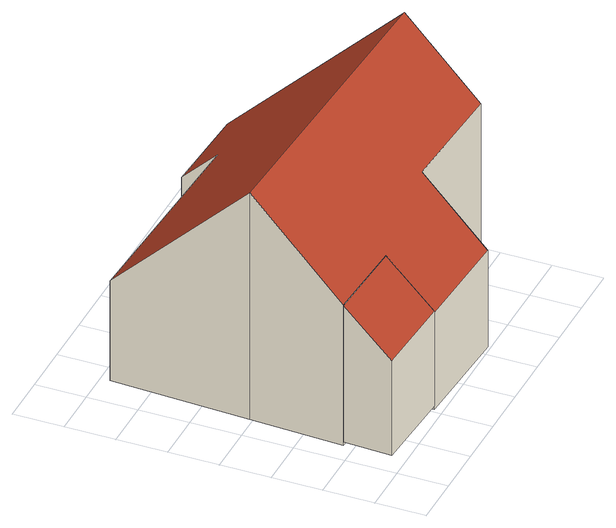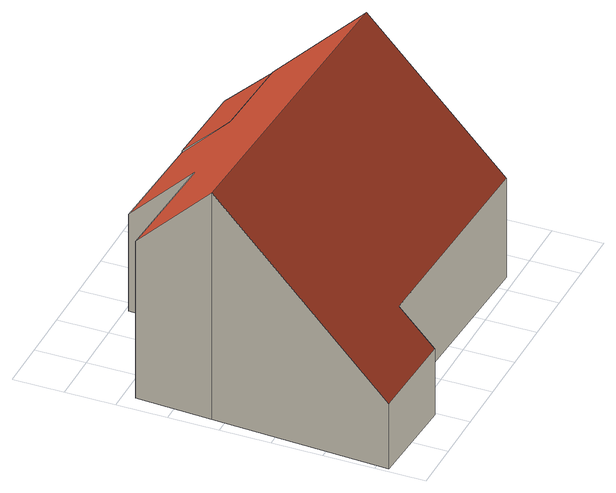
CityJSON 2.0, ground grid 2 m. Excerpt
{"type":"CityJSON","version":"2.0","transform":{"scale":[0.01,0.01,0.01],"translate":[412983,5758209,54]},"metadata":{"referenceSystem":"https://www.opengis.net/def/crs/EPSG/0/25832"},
"CityObjects":{
"building1":{"type":"Building","attributes":{"Gemeindeschluessel":"05515000","Geometrietyp2DReferenz":"3000","function":"51009_1610","roofType":"2100","measuredHeight":5.93},"geometry":[{"type":"Solid","lod":"2","boundaries":[[[[0,1,2,3]],[[4,5,1,0]],[[6,7,5,4]],[[3,2,7,6]],[[4,0,3,6]],[[1,5,7,2]]]],"semantics":{"surfaces":[{"type":"WallSurface"},{"type":"RoofSurface"},{"type":"GroundSurface"}],"values":[[0,0,0,0,1,2]]}}]},
"building2":{"type":"Building","attributes":{"Gemeindeschluessel":"05515000","Geometrietyp2DReferenz":"3000","function":"31001_1000","roofType":"3100","measuredHeight":9.81},"address":[{"country":"Germany","locality":"Münster","thoroughfareNumber":"63a","thoroughfareName":"Kasewinkel"}],"geometry":[{"type":"Solid","lod":"2","boundaries":[[[[8,9,10,11]],[[12,13,9,8]],[[14,15,13,12]],[[16,17,15,14]],[[18,19,17,16]],[[20,21,19,18]],[[22,23,21,20]],[[24,25,23,22]],[[26,27,25,24]],[[28,29,27,26]],[[30,31,29,28]],[[11,10,31,30]],[[24,22,20,18,16,26]],[[14,12,8,11,30,28,26,16]],[[9,13,15,17,19,21,23,25,27,29,31,10]]]],"semantics":{"surfaces":[{"type":"WallSurface"},{"type":"RoofSurface"},{"type":"GroundSurface"}],"values":[[0,0,0,0,0,0,0,0,0,0,0,0,1,1,2]]}}]}
},
"vertices":[
[419,34,473],[419,34,64],[427,226,64],[427,226,657],[77,52,474],[77,52,64],[86,243,657],[86,243,64],
[419,34,466],[419,34,49],[848,12,49],[848,12,467],[427,226,659],[427,226,49],[86,243,659],[86,243,49],[104,613,1031],[104,613,49],[130,1165,480],[130,1165,49],[1004,1123,476],[1004,1123,49],[1011,1265,335],[1011,1265,49],[1384,1248,332],[1384,1248,49],[1348,548,1031],[1348,548,49],[1333,246,727],[1333,246,49],[861,273,729],[861,273,49]
]}
